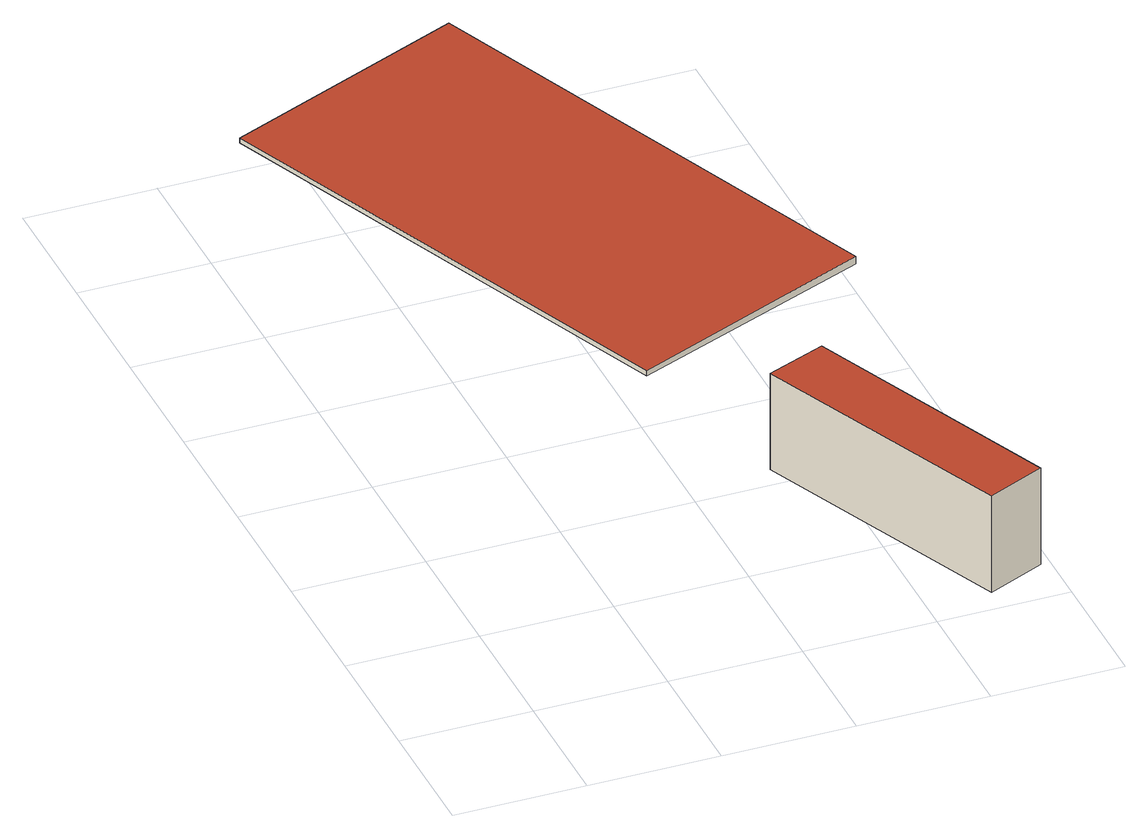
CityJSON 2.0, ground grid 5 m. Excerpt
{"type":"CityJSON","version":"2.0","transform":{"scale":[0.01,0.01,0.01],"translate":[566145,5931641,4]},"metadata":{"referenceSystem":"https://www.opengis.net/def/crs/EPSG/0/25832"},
"CityObjects":{
"building1":{"type":"Building","attributes":{"Grundfläche 2D":"26.169901","Grundhöhe NN":"4.596"},"children":["building1-1"],"geometry":[{"type":"Solid","lod":"3","boundaries":[[[[0,1,2,3]],[[4,5,3,2]],[[5,6,0,3]],[[6,7,1,0]],[[7,4,2,1]],[[7,6,5,4]]]],"semantics":{"surfaces":[{"type":"RoofSurface"},{"type":"WallSurface"},{"type":"GroundSurface"}],"values":[[0,1,1,1,1,2]]}}]},
"building1-1":{"type":"BuildingInstallation","parents":["building1"],"geometry":[{"type":"MultiSurface","lod":"3","boundaries":[[[8,9,10,11]],[[9,8,12,13]],[[10,9,13,14]],[[11,10,14,15]],[[8,11,15,12]],[[13,12,15,14]]],"semantics":{"surfaces":[{"type":"RoofSurface"},{"type":"WallSurface"},{"type":"OuterCeilingSurface"}],"values":[0,1,1,1,1,2]}}]}
},
"vertices":[
[1964,197,460],[1544,1184,460],[1316,1091,460],[1744,99,460],[1316,1091,60],[1744,99,60],[1964,197,60],[1544,1184,60],
[1,2734,744],[767,866,744],[1695,1246,756],[929,3114,756],[1,2734,724],[767,866,724],[1695,1246,724],[929,3114,724]
]}
